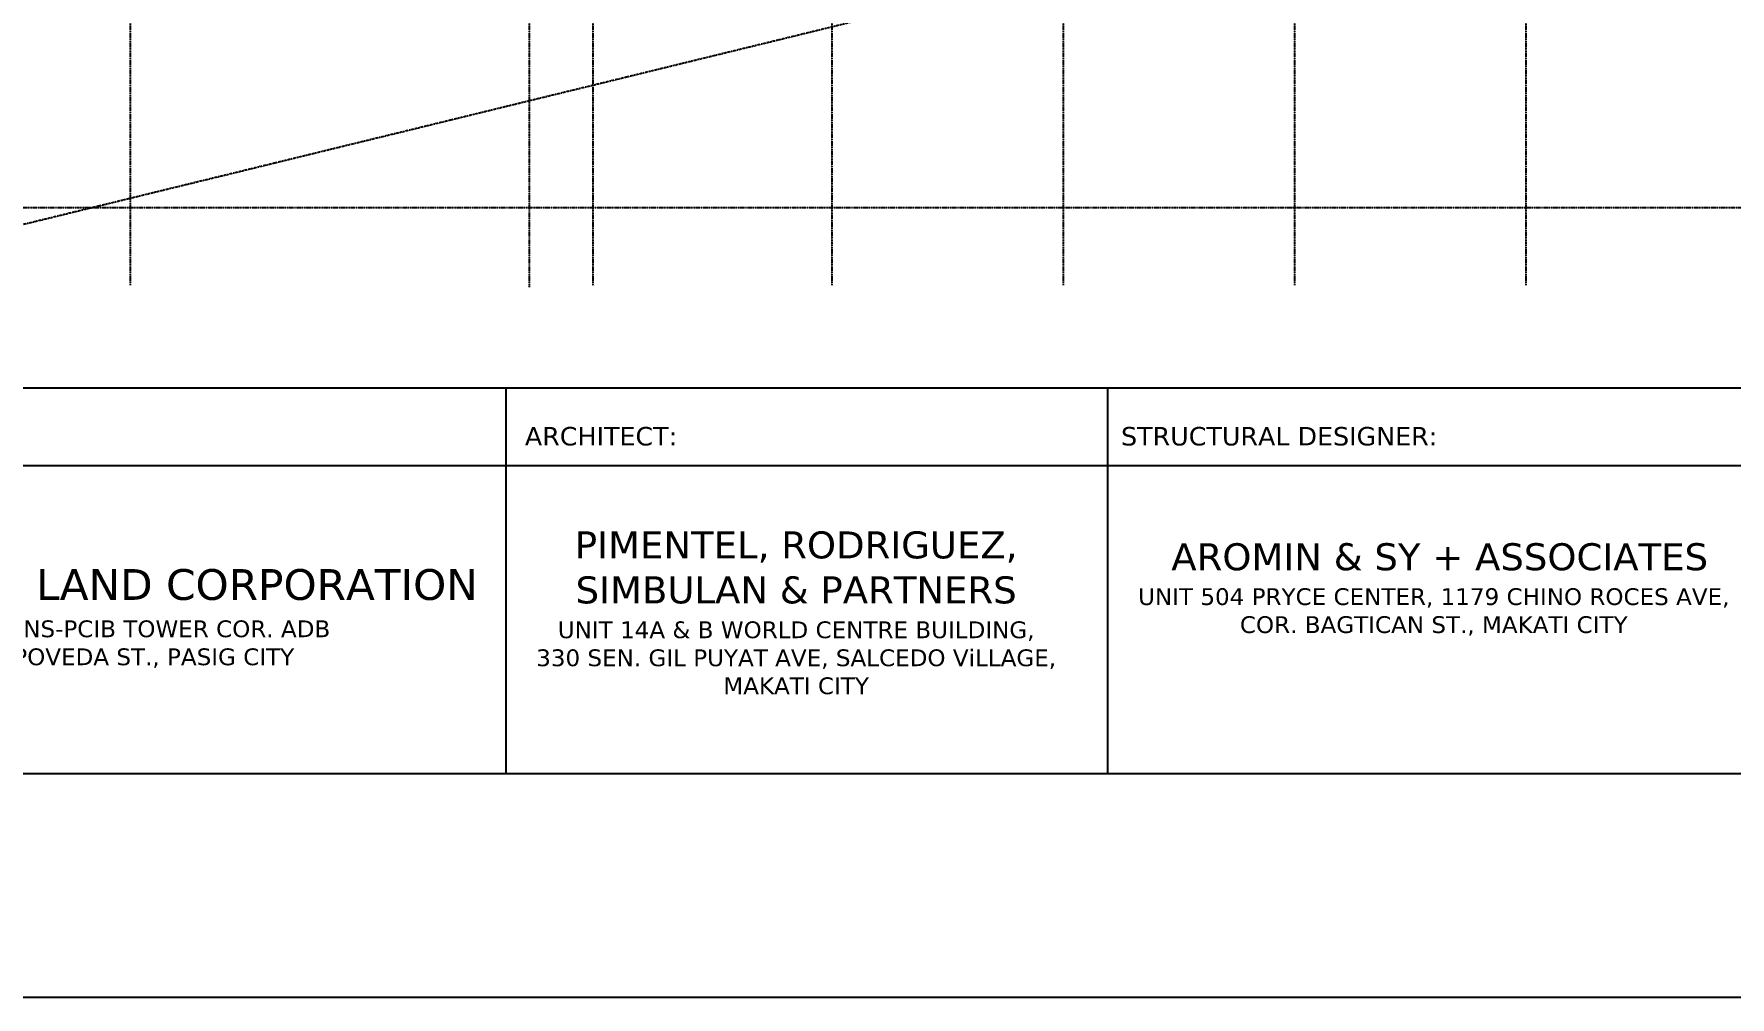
# Model space of a CAD drawing. Header units: inches. Extents: x -189245 to 740841, y -215444 to 469401.
# Drawn here: x 306714 to 328715, y -152678 to -140193 of the extents above; entities that cross this region are included whole.
import ezdxf

# ---------------------------------------------------------------- set-up
doc = ezdxf.new("R2010")
doc.units = ezdxf.units.IN
doc.header["$LTSCALE"] = 10
doc.header["$MEASUREMENT"] = 0
doc.linetypes.add('GRID NORMAL$0$GRID BASEMENT$0$GRID GROUND$0$GRID$0$$0$PHANTOM', pattern=[2.5, 1.25, -0.25, 0.25, -0.25, 0.25, -0.25])
for name, color, linetype in [('3', 252, 'Continuous'), ('A-GRID', 8, 'Continuous'), ('HATCH TSG', 9, 'Continuous')]:
    doc.layers.add(name, color=color, linetype=linetype)
doc.layers.add('DEFPOINT', color=7, linetype='Continuous', plot=False)
doc.layers.add('DEFPOINT @ 1', color=7, linetype='Continuous', plot=False)
doc.styles.add('loudet_font200', font='romans.shx')

# ---------------------------------------------------------------- blocks, each defined once
blk = doc.blocks.new('grid')
at = {"layer": 'A-GRID', "linetype": 'GRID NORMAL$0$GRID BASEMENT$0$GRID GROUND$0$GRID$0$$0$PHANTOM'}
for p, q in [((-83958.8, -228688.5), (-83958.8, -289256.3)), ((-77958.8, -228688.5), (-77958.8, -289256.3)), ((-74858.8, -228688.5), (-74858.8, -289256.3)), ((-71858.8, -228688.5), (-71858.8, -289256.3)), ((-68858.8, -228688.5), (-68858.8, -289256.3)), ((-65858.8, -228688.5), (-65858.8, -289256.3)), ((-78783.8, -230188.4), (-78783.8, -289282.1))]:
    blk.add_line(p, q, dxfattribs=at)
blk.add_lwpolyline([(-100703.6, -288249.1), (-33688.1, -288249.1)], dxfattribs=at)

msp = doc.modelspace()

# ---------------------------------------------------------------- linework, layer by layer
at = {"layer": '3', "color": 251, "linetype": 'GRID NORMAL$0$GRID BASEMENT$0$GRID GROUND$0$GRID$0$$0$PHANTOM', "flags": 128}
msp.add_lwpolyline([(352371.55939, -102410.09833), (351907.57657, -111087.70283), (352289.23542, -123191.68716), (353264.45, -131262.98547), (298600.66526, -144611.52615), (297343.53117, -137766.00105), (296388.45816, -130468.23184), (295808.09231, -123131.14962), (295604.50917, -115793.97346), (295780.69383, -108466.09117), (296335.27965, -101137.04385), (297262.93139, -93855.89956), (298496.71244, -87006.12698), (352390.51377, -102402.90191)], dxfattribs=at)
at = {"layer": 'DEFPOINT', "color": 5}
msp.add_line((276847.93173, -144778.22268), (372047.93173, -144778.22268), dxfattribs=at)
at = {"layer": 'DEFPOINT'}
for p, q in [((312839.40427, -149778.22268), (312839.40427, -144778.22268)), ((320643.4065, -149778.22268), (320643.4065, -144778.22268)), ((276847.93173, -145786.75492), (372047.93173, -145786.75492))]:
    msp.add_line(p, q, dxfattribs=at)
at = {"layer": 'DEFPOINT', "color": 2}
msp.add_lwpolyline([(270754.93173, -152678.22268), (375754.93173, -152678.22268), (375754.93173, -78428.22268), (270754.93173, -78428.22268)], close=True, dxfattribs=at)
at = {"layer": 'DEFPOINT', "color": 5}
msp.add_lwpolyline([(276847.93173, -149778.22268), (372047.93173, -149778.22268), (372047.93173, -81328.22268), (276847.93173, -81328.22268)], close=True, dxfattribs=at)

# ---------------------------------------------------------------- block references
at = {"layer": 'HATCH TSG'}
msp.add_blockref('grid', (391923.03117, 145806.69125), dxfattribs=at)

# ---------------------------------------------------------------- texts
at = {"layer": 'DEFPOINT', "linetype": 'Continuous', "char_height": 239.5008, "width": 4464.9539396, "attachment_point": 1, "style": 'loudet_font200'}
for s, insert in [('{\\fVerdana|b0|i0|c0|p34;ARCHITECT:}', (313082.39743, -145287.82213)), ('{\\fVerdana|b0|i0|c0|p34;STRUCTURAL DESIGNER:}', (320815.73081, -145287.82213))]:
    msp.add_mtext(s, dxfattribs=dict(at, insert=insert))
at = {"layer": 'DEFPOINT @ 1', "linetype": 'Continuous', "char_height": 388.8, "attachment_point": 5, "style": 'loudet_font200'}
for s, insert in [('{\\fVerdana|b0|i0|c0|p34;\\H0.90021x;PIMENTEL, RODRIGUEZ,\\PSIMBULAN & PARTNERS\\H1.1108x;\\P\\H0.56x;UNIT 14A & B WORLD CENTRE BUILDING,\\P330 SEN. GIL PUYAT AVE, SALCEDO ViLLAGE, \\PMAKATI CITY}', (316601.25121, -147698.60204)), ('{\\fVerdana|b0|i0|c0|p34;\\H0.90021x; AROMIN & SY + ASSOCIATES\\H1.1109x;\\P\\H0.56x;UNIT 504 PRYCE CENTER, 1179 CHINO ROCES AVE,\\PCOR. BAGTICAN ST., MAKATI CITY}', (324872.16625, -147394.34258)), ('{\\fVerdana|b0|i0|c0|p34;\\H1.0262x;ROBINSONS LAND CORPORATION\\H0.97448x;\\P\\H0.56x;ROBINSONS-PCIB TOWER COR. ADB\\PAVE, POVEDA ST., PASIG CITY}', (307874.98088, -147770.53024))]:
    msp.add_mtext(s, dxfattribs=dict(at, insert=insert))

doc.saveas('drawing.dxf')
